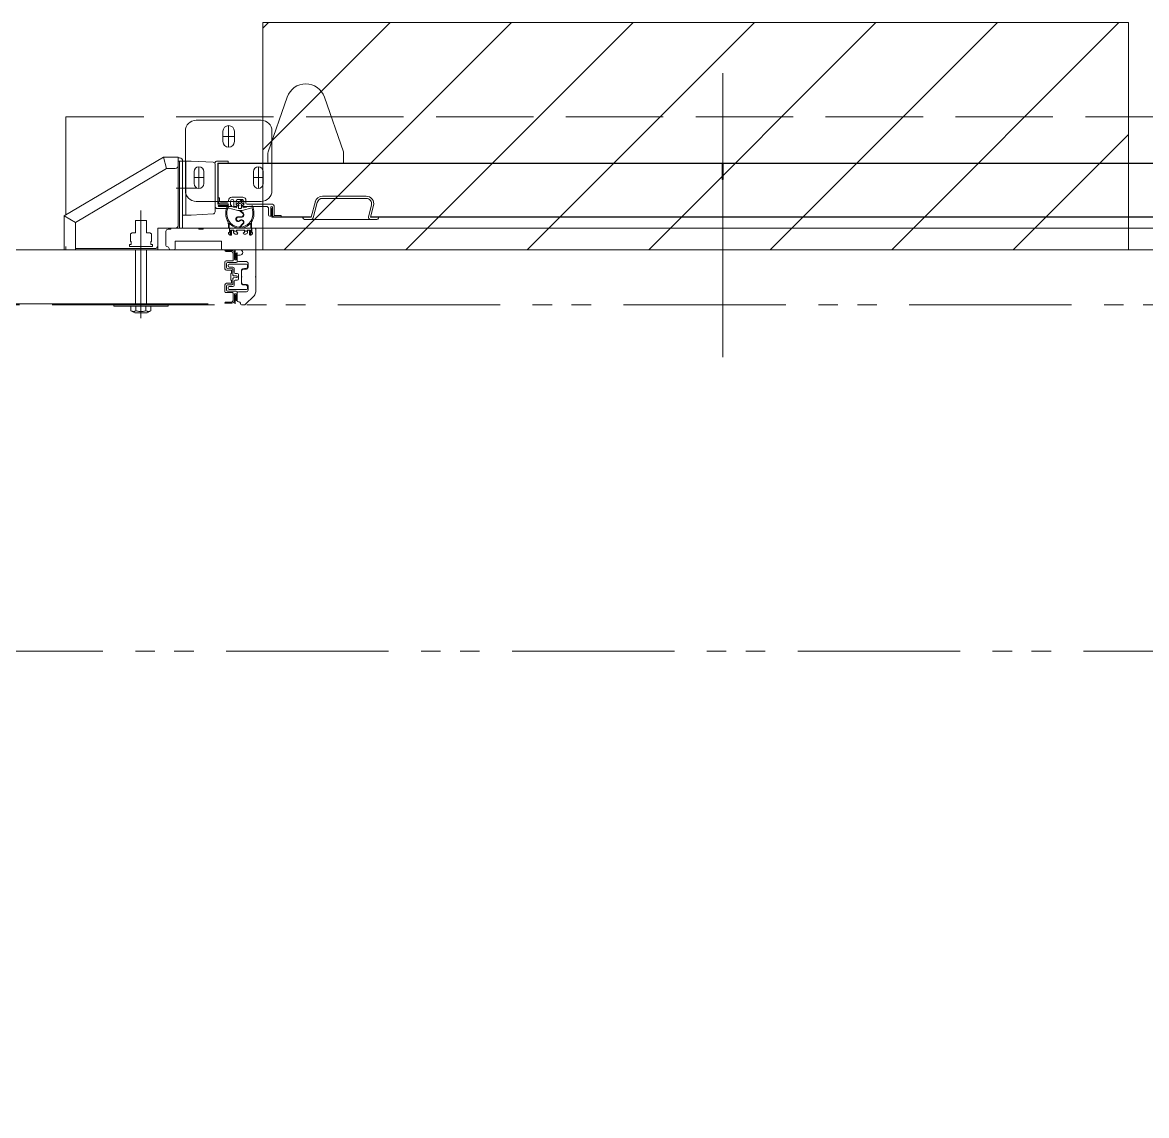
# Model space of a CAD drawing. Units: millimetres at full size. Extents: x -12803 to 120774, y -9413 to 101127.
# Drawn here: x 86053 to 87092, y 11122 to 12132 of the extents above; entities that cross this region are included whole.
import ezdxf

# ---------------------------------------------------------------- set-up
doc = ezdxf.new("R2010")
doc.units = ezdxf.units.MM
doc.header["$LTSCALE"] = 30
for name, pattern in [('DASHED3', [4, 3, -1]), ('DOUBLE_CHAIN1', [8.8, 5, -1, 0.6, -0.6, 0.6, -1]), ('LONG_CHAIN', [21, 18, -1, 1, -1])]:
    doc.linetypes.add(name, pattern=pattern)
doc.layers.add('0-0_NoName', color=7, linetype='Continuous')
for name, color, linetype, lineweight in [('1-1_AIHO20-排水溝', 7, 'Continuous', 15), ('2-0_通芯', 7, 'DOUBLE_CHAIN1', 15), ('2-2_間仕切り芯', 7, 'DOUBLE_CHAIN1', 15), ('3-3_AIHO30-厨房機器', 7, 'Continuous', 15)]:
    doc.layers.add(name, color=color, linetype=linetype, lineweight=lineweight)

# ---------------------------------------------------------------- blocks, each defined once
blk = doc.blocks.new('グループ部品-732')
at = {"layer": '1-1_AIHO20-排水溝'}
blk.add_line((88250.36, 11922.41), (87075.36, 11922.41), dxfattribs=at)
for points in [[(87075.36, 11922.41), (87075.36, 12132.41), (86275.36, 12132.41), (86275.36, 11922.41)], [(86275.36, 11922.41), (85600.36, 11922.41), (85600.36, 11097.41), (85050.36, 11097.41), (85050.36, 8897.41), (88250.36, 8897.41)]]:
    blk.add_lwpolyline(points, dxfattribs=at)
at = {"layer": '2-0_通芯'}
blk.add_line((74361.66, 11551.41), (120774.36, 11551.41), dxfattribs=at)
at = {"layer": '2-2_間仕切り芯'}
blk.add_line((83968.72, 11871.41), (92121.08, 11871.41), dxfattribs=at)
at = {"layer": '3-3_AIHO30-厨房機器'}
for p, q in [((86275.36, 12127.07), (86280.69, 12132.41)), ((86275.36, 12014.82), (86392.95, 12132.41)), ((86295.2, 11922.41), (86505.2, 12132.41)), ((86407.45, 11922.41), (86617.45, 12132.41)), ((86519.7, 11922.41), (86729.7, 12132.41)), ((86631.96, 11922.41), (86841.96, 12132.41)), ((86744.21, 11922.41), (86954.21, 12132.41)), ((86856.46, 11922.41), (87066.46, 12132.41)), ((86297.86, 12063.39), (86280.35, 12012.93)), ((86332.35, 12063.39), (86349.86, 12012.93)), ((86213.86, 12042.11), (86273.86, 12042.11)), ((86243.86, 12017.11), (86243.86, 12037.11)), ((86203.86, 12032.11), (86203.86, 11977.11)), ((86238.61, 12022.36), (86238.61, 12031.86)), ((86249.11, 12022.36), (86249.11, 12031.86)), ((86283.86, 12032.11), (86283.86, 11977.11)), ((86968.72, 11922.41), (87075.36, 12029.05)), ((86091.86, 11953.7), (86183.59, 12007.91)), ((86183.59, 12007.91), (86186.46, 11997.41)), ((86198.36, 12007.41), (86197.36, 12007.41)), ((86280.11, 12010.88), (86280.11, 12003.41)), ((86280.11, 12010.85), (86280.11, 12009.41)), ((86350.11, 12010.88), (86350.11, 12003.41)), ((86102.36, 11947.7), (86186.46, 11997.41)), ((86194.36, 11997.41), (86186.46, 11997.41)), ((86201.13, 12004.41), (86197.36, 12004.41)), ((86201.36, 12004.41), (86209.36, 12004.41)), ((86201.36, 11942.41), (86201.36, 12004.41)), ((86204.36, 11954.41), (86204.36, 12004.41)), ((86209.36, 12004.41), (86229.46, 12003.36)), ((86231.36, 11957.46), (86231.36, 12001.36)), ((86233.36, 12004.41), (86243.36, 12004.41)), ((86233.86, 11964.41), (86233.86, 12002.41)), ((86233.86, 12002.41), (87166.86, 12002.41)), ((86234.26, 11964.81), (86234.26, 12002.01)), ((86234.26, 12002.01), (86699.96, 12002.01)), ((86243.36, 12002.41), (86243.36, 12004.41)), ((86699.96, 12002.01), (86699.96, 11987.41)), ((86700.36, 11987.41), (86700.36, 12002.41)), ((86700.76, 12002.01), (87166.46, 12002.01)), ((86700.76, 11987.41), (86700.76, 12002.01)), ((86211.86, 11983.61), (86211.86, 11994.61)), ((86220.86, 11983.61), (86220.86, 11994.61)), ((86266.86, 11983.61), (86266.86, 11994.61)), ((86275.86, 11983.61), (86275.86, 11994.61)), ((86699.96, 11987.41), (86700.76, 11987.41)), ((86213.86, 11967.11), (86273.86, 11967.11)), ((86233.86, 11964.41), (86243.71, 11964.41)), ((86234.26, 11970.41), (86235.26, 11970.41)), ((86243.37, 11964.81), (86234.26, 11964.81)), ((86235.26, 11970.41), (86235.26, 11967.41)), ((86243.01, 11964.91), (86235.76, 11964.91)), ((86235.86, 11964.81), (86235.86, 11964.91)), ((86236.26, 11966.41), (86242.66, 11966.41)), ((86241.86, 11964.41), (86241.86, 11964.81)), ((86243.46, 11964.41), (86243.46, 11964.76)), ((86243.66, 11967.41), (86243.66, 11967.91)), ((86245.66, 11967.41), (86245.66, 11963.61)), ((86246.66, 11970.91), (86256.86, 11970.91)), ((86248.66, 11962.41), (86248.66, 11967.41)), ((86256.3, 11968.86), (86250.66, 11964.31)), ((86250.66, 11966.91), (86250.66, 11963.61)), ((86255.86, 11968.91), (86252.66, 11968.91)), ((86252.91, 11964.45), (86253.94, 11965.29)), ((86252.91, 11961.11), (86252.91, 11964.45)), ((86254.57, 11965.29), (86255.61, 11964.45)), ((86254.65, 11966.89), (86256.84, 11968.65)), ((86257.86, 11964.31), (86254.65, 11966.89)), ((86255.61, 11964.45), (86255.61, 11961.11)), ((86257.86, 11963.61), (86257.86, 11966.91)), ((86259.86, 11967.91), (86259.86, 11965.41)), ((86260.86, 11964.41), (86284.26, 11964.41)), ((86324, 11967.32), (86320.01, 11952.41)), ((86321.94, 11951.89), (86325.77, 11966.2)), ((86370.91, 11971.91), (86330.6, 11971.91)), ((86370.91, 11969.91), (86330.6, 11969.91)), ((86091.86, 11922.41), (86091.86, 11953.7)), ((86102.36, 11947.7), (86091.86, 11953.7)), ((86243.36, 11960.41), (86233.36, 11960.41)), ((86234.76, 11963.41), (86243.01, 11963.41)), ((86246.46, 11962.41), (86234.76, 11962.41)), ((86241.26, 11956.31), (86241.26, 11955.41)), ((86242.24, 11955.07), (86242.24, 11956.39)), ((86245.36, 11962.42), (86242.79, 11962.91)), ((86243.13, 11961.22), (86252.26, 11958.61)), ((86243.36, 11962.41), (86243.36, 11960.41)), ((86245.68, 11962.77), (86245.36, 11962.42)), ((86245.66, 11963.61), (86246.46, 11963.61)), ((86245.74, 11962.3), (86245.68, 11962.77)), ((86247.82, 11961.91), (86245.74, 11962.3)), ((86246.46, 11963.61), (86246.46, 11962.41)), ((86248.14, 11962.26), (86247.82, 11961.91)), ((86248.2, 11961.79), (86248.14, 11962.26)), ((86251.26, 11961.21), (86248.2, 11961.79)), ((86251.26, 11962.41), (86248.66, 11962.41)), ((86250.66, 11963.61), (86252.01, 11963.61)), ((86251.91, 11963.61), (86251.26, 11961.21)), ((86252.01, 11963.61), (86252.01, 11963.16)), ((86253.87, 11958.61), (86252.26, 11958.61)), ((86255.11, 11960.61), (86253.41, 11960.61)), ((86253.87, 11958.61), (86256.89, 11956.04)), ((86254.26, 11963.61), (86254.26, 11963.16)), ((86254.64, 11958.61), (86256.26, 11958.61)), ((86257.21, 11956.42), (86254.64, 11958.61)), ((86256.26, 11958.61), (86265.38, 11961.22)), ((86256.51, 11963.16), (86256.51, 11963.61)), ((86256.51, 11963.61), (86257.86, 11963.61)), ((86257.26, 11961.21), (86256.61, 11963.61)), ((86278.76, 11962.41), (86257.26, 11962.41)), ((86260.31, 11961.79), (86257.26, 11961.21)), ((86260.37, 11962.26), (86260.31, 11961.79)), ((86260.69, 11961.91), (86260.37, 11962.26)), ((86262.77, 11962.3), (86260.69, 11961.91)), ((86262.83, 11962.77), (86262.77, 11962.3)), ((86263.15, 11962.42), (86262.83, 11962.77)), ((86265.73, 11962.91), (86263.15, 11962.42)), ((86266.27, 11956.39), (86266.28, 11955.07)), ((86267.26, 11955.41), (86267.26, 11956.31)), ((86280.76, 11954.41), (86280.76, 11960.41)), ((86282.76, 11961.66), (86282.76, 11953.41)), ((86283.86, 11960.41), (86283.86, 11952.41)), ((86284.26, 11960.41), (86283.86, 11960.41)), ((86284.26, 11952.81), (86284.26, 11961.66)), ((86285.76, 11962.91), (86285.76, 11954.91)), ((86286.76, 11953.91), (86292.26, 11953.91)), ((86292.26, 11953.91), (86292.26, 11952.91)), ((86373.07, 11952.89), (86375.76, 11963.7)), ((86375.01, 11952.41), (86377.7, 11963.22)), ((86102.36, 11922.41), (86102.36, 11947.7)), ((86243.43, 11948.21), (86243.68, 11944.21)), ((86243.68, 11944.21), (86243.68, 11942.41)), ((86244.18, 11944.21), (86244.36, 11946.98)), ((86244.18, 11942.41), (86244.18, 11944.21)), ((86255.76, 11952.96), (86252.76, 11952.96)), ((86252.76, 11952.46), (86256.02, 11952.46)), ((86253.74, 11949.26), (86254.5, 11949.77)), ((86257.03, 11946.71), (86253.92, 11943.39)), ((86254.78, 11949.36), (86254.02, 11948.85)), ((86254.6, 11943.39), (86257.4, 11946.37)), ((86264.16, 11946.98), (86264.33, 11944.21)), ((86264.33, 11944.21), (86264.33, 11942.41)), ((86264.83, 11944.21), (86265.08, 11948.21)), ((86264.83, 11942.41), (86264.83, 11944.21)), ((86282.76, 11953.41), (86281.76, 11953.41)), ((86320.01, 11952.41), (86283.86, 11952.41)), ((86320.01, 11952.81), (86284.26, 11952.81)), ((86312.51, 11951.91), (86312.51, 11952.41)), ((86380.82, 11950.41), (86314.01, 11950.41)), ((86320.01, 11952.41), (86320.01, 11952.81)), ((86375.01, 11952.41), (87116.86, 11952.41)), ((86375.11, 11952.81), (86375.11, 11952.41)), ((86375.11, 11952.81), (87116.46, 11952.81)), ((86382.27, 11951.52), (86382.51, 11952.41)), ((86178.36, 11922.41), (86178.36, 11942.41)), ((87135.01, 11942.41), (86178.36, 11942.41)), ((86185.86, 11926.41), (86185.86, 11939.41)), ((86187.86, 11941.41), (86190.16, 11941.41)), ((86190.36, 11941.61), (86190.36, 11942.21)), ((86216.36, 11941.61), (86216.36, 11942.21)), ((86220.16, 11941.41), (86216.56, 11941.41)), ((86220.36, 11942.21), (86220.36, 11941.61)), ((86243.81, 11938.41), (86244.51, 11938.41)), ((86243.81, 11937.41), (86243.81, 11938.41)), ((86244.12, 11937.43), (86244.38, 11936.58)), ((86244.13, 11937.71), (86244.62, 11938.54)), ((86244.51, 11941.91), (86244.51, 11938.41)), ((86244.66, 11938.69), (86244.66, 11941.81)), ((86249.77, 11942.31), (86245.16, 11942.31)), ((86245.29, 11936.01), (86245.66, 11936.01)), ((86245.31, 11935.91), (86246.06, 11935.91)), ((86245.66, 11940.41), (86248.71, 11940.41)), ((86245.66, 11936.02), (86245.66, 11940.41)), ((86246.56, 11936.41), (86246.56, 11939.91)), ((86248.36, 11939.91), (86248.36, 11938.41)), ((86248.71, 11940.01), (86248.71, 11940.41)), ((86250.71, 11939.71), (86249.01, 11939.71)), ((86249.77, 11942.31), (86249.86, 11942.11)), ((86249.94, 11942.31), (86249.86, 11942.11)), ((86251.61, 11936.91), (86249.86, 11936.91)), ((86254.77, 11942.31), (86249.94, 11942.31)), ((86251.01, 11940.01), (86251.01, 11940.41)), ((86251.01, 11940.41), (86258.71, 11940.41)), ((86251.36, 11938.71), (86251.36, 11939.91)), ((86254.77, 11942.31), (86254.86, 11942.11)), ((86254.94, 11942.31), (86254.86, 11942.11)), ((86254.94, 11942.31), (86259.77, 11942.31)), ((86258.11, 11936.91), (86259.86, 11936.91)), ((86258.36, 11938.71), (86258.36, 11939.91)), ((86258.71, 11940.01), (86258.71, 11940.41)), ((86259.01, 11939.71), (86260.71, 11939.71)), ((86259.77, 11942.31), (86259.86, 11942.11)), ((86259.94, 11942.31), (86259.86, 11942.11)), ((86259.94, 11942.31), (86264.56, 11942.31)), ((86261.36, 11939.91), (86261.36, 11938.41)), ((86263.16, 11936.41), (86263.16, 11939.91)), ((86264.41, 11935.91), (86263.66, 11935.91)), ((86264.06, 11936.01), (86264.06, 11940.41)), ((86264.42, 11936.01), (86264.06, 11936.01)), ((86265.06, 11938.69), (86265.06, 11941.81)), ((86265.58, 11937.71), (86265.1, 11938.54)), ((86265.21, 11941.91), (86265.21, 11938.41)), ((86265.91, 11938.41), (86265.21, 11938.41)), ((86265.59, 11937.43), (86265.33, 11936.58)), ((86265.91, 11937.41), (86265.91, 11938.41)), ((86268.86, 11942.41), (86268.86, 11883.48)), ((86175.36, 11923.41), (86102.36, 11923.41)), ((86194.36, 11930.41), (86194.36, 11923.41)), ((86237.36, 11930.41), (86194.36, 11930.41)), ((86237.36, 11923.41), (86237.36, 11930.41)), ((86254.36, 11922.41), (86081.37, 11922.41)), ((86157.86, 11922.41), (86157.86, 11872.41)), ((86167.86, 11922.41), (86167.86, 11872.41)), ((86246.86, 11921.71), (86240.36, 11921.71)), ((86241.36, 11920.71), (86246.46, 11920.71)), ((86247.96, 11912.56), (86247.96, 11919.21)), ((86249.36, 11919.21), (86249.36, 11913.61)), ((86249.46, 11914.41), (86249.46, 11922.01)), ((86249.86, 11913.11), (86250.36, 11913.11)), ((86251.36, 11919.71), (86250.86, 11919.21)), ((86250.86, 11919.21), (86250.86, 11913.61)), ((86251.86, 11919.71), (86251.36, 11919.71)), ((86251.86, 11911.65), (86251.86, 11919.71)), ((86254.36, 11917.41), (86252.86, 11917.41)), ((86240.46, 11904.91), (86240.46, 11911.06)), ((86247.46, 11912.06), (86241.46, 11912.06)), ((86241.86, 11909.58), (86241.86, 11905.95)), ((86246.46, 11903.41), (86241.96, 11903.41)), ((86250.86, 11910.65), (86242.85, 11910.58)), ((86246.86, 11904.92), (86242.85, 11904.95)), ((86243.36, 11907.41), (86243.36, 11908.16)), ((86260.36, 11909.16), (86244.36, 11909.16)), ((86244.36, 11906.41), (86247.86, 11906.41)), ((86246.46, 11903.41), (86246.46, 11900.41)), ((86247.86, 11898.88), (86247.86, 11903.92)), ((86248.86, 11901.41), (86248.86, 11905.41)), ((86252.86, 11911.41), (86260.36, 11911.41)), ((86255.86, 11903.79), (86255.86, 11891.03)), ((86260.49, 11905.29), (86256.72, 11904.78)), ((86260.36, 11904.41), (86257.86, 11904.41)), ((86261.36, 11908.16), (86261.36, 11906.28)), ((86261.86, 11909.91), (86261.86, 11905.91)), ((86246.46, 11891.41), (86241.96, 11891.41)), ((86246.46, 11900.41), (86245.86, 11900.41)), ((86246.46, 11891.41), (86246.46, 11894.41)), ((86247.86, 11895.95), (86247.86, 11890.9)), ((86248.32, 11898.37), (86251.16, 11898.16)), ((86248.32, 11896.45), (86251.16, 11896.66)), ((86248.86, 11893.41), (86248.86, 11889.41)), ((86249.86, 11900.41), (86251.86, 11900.41)), ((86249.86, 11894.41), (86251.86, 11894.41)), ((86252.86, 11899.41), (86252.86, 11895.41)), ((86255.86, 11897.64), (86256.26, 11897.41)), ((86255.86, 11897.18), (86256.26, 11897.41)), ((86255.86, 11897.18), (86256.26, 11897.41)), ((86268.86, 11897.64), (86268.46, 11897.41)), ((86268.86, 11897.18), (86268.46, 11897.41)), ((86240.46, 11889.91), (86240.46, 11883.76)), ((86247.46, 11882.76), (86241.46, 11882.76)), ((86241.86, 11885.24), (86241.86, 11888.87)), ((86246.86, 11889.9), (86242.85, 11889.87)), ((86250.86, 11884.17), (86242.85, 11884.24)), ((86243.36, 11887.41), (86243.36, 11886.66)), ((86244.36, 11888.41), (86247.86, 11888.41)), ((86260.36, 11885.66), (86244.36, 11885.66)), ((86247.96, 11882.26), (86247.96, 11875.61)), ((86249.36, 11875.61), (86249.36, 11881.21)), ((86249.86, 11881.71), (86250.36, 11881.71)), ((86250.86, 11875.61), (86250.86, 11881.21)), ((86251.86, 11883.17), (86251.86, 11875.11)), ((86252.86, 11883.41), (86260.36, 11883.41)), ((86256.72, 11890.04), (86260.49, 11889.53)), ((86260.36, 11890.41), (86257.86, 11890.41)), ((86261.36, 11886.66), (86261.36, 11888.54)), ((86261.86, 11884.91), (86261.86, 11888.91)), ((86137.86, 11872.41), (86137.86, 11870.41)), ((86137.86, 11870.41), (86137.86, 11872.41)), ((86187.86, 11870.41), (86187.86, 11872.41)), ((86246.86, 11873.11), (86240.36, 11873.11)), ((86241.36, 11874.11), (86246.46, 11874.11)), ((86249.46, 11880.41), (86249.46, 11872.81)), ((86251.36, 11875.11), (86250.86, 11875.61)), ((86251.86, 11875.11), (86251.36, 11875.11)), ((86255.86, 11871.41), (86258.44, 11871.41)), ((86259.15, 11871.7), (86267.39, 11879.95)), ((86137.86, 11870.41), (86187.86, 11870.41)), ((86153.62, 11870.41), (86153.62, 11866.06)), ((86157.17, 11864.01), (86153.62, 11866.06)), ((86158.24, 11870.41), (86158.24, 11866.06)), ((86167.47, 11870.41), (86167.47, 11866.06)), ((86172.09, 11870.41), (86172.09, 11866.06))]:
    blk.add_line(p, q, dxfattribs=at)
at = {"layer": '3-3_AIHO30-厨房機器', "linetype": 'LONG_CHAIN'}
for p, q in [((86700.36, 11823.14), (86700.36, 12085.47)), ((86249.11, 12027.11), (86238.61, 12027.11)), ((86216.36, 11979.11), (86216.36, 11999.11)), ((86271.36, 11979.11), (86271.36, 11999.11)), ((86220.86, 11989.11), (86211.86, 11989.11)), ((86266.86, 11989.11), (86275.86, 11989.11)), ((86195.44, 11979.41), (86213.79, 11979.41)), ((86162.86, 11859.16), (86162.86, 11958.61)), ((86162.86, 11932.91), (86162.86, 11862.67))]:
    blk.add_line(p, q, dxfattribs=at)
at = {"layer": '3-3_AIHO30-厨房機器', "linetype": 'DASHED3'}
for p, q in [((86093.44, 12045.31), (86093.44, 11922.41)), ((88205.44, 12045.31), (86093.44, 12045.31)), ((86198.36, 11942.41), (86198.36, 12004.41)), ((86157.86, 11949.41), (86157.86, 11937.91)), ((86157.86, 11949.41), (86167.86, 11949.41)), ((86167.86, 11949.41), (86167.86, 11937.91)), ((86157.86, 11937.91), (86154.61, 11937.91)), ((86171.11, 11937.91), (86167.86, 11937.91)), ((86152.36, 11927.41), (86153.66, 11927.41)), ((86152.36, 11927.41), (86152.36, 11925.41)), ((86152.36, 11925.41), (86173.36, 11925.41)), ((86153.66, 11929.91), (86153.04, 11929.91)), ((86153.66, 11927.41), (86153.66, 11929.91)), ((86172.67, 11929.91), (86172.06, 11929.91)), ((86172.06, 11927.41), (86172.06, 11929.91)), ((86172.06, 11927.41), (86173.36, 11927.41)), ((86173.36, 11925.41), (86173.36, 11927.41)), ((88205.44, 11922.41), (86093.44, 11922.41))]:
    blk.add_line(p, q, dxfattribs=at)
blk.add_lwpolyline([(86275.36, 11922.41), (87075.36, 11922.41), (87075.36, 12132.41), (86275.36, 12132.41)], close=True, dxfattribs=at)
at = {"layer": '3-3_AIHO30-厨房機器'}
for points in [[(86197.36, 11945.41), (86197.36, 12007.91), (86183.59, 12007.91)], [(86280.11, 12010.52), (86280.11, 12010.8), (86280.12, 12011.18), (86280.15, 12011.61), (86280.19, 12011.99), (86280.26, 12012.44), (86280.35, 12012.93)], [(86350.11, 12010.52), (86350.1, 12010.8), (86350.09, 12011.18), (86350.06, 12011.61), (86350.02, 12011.99), (86349.95, 12012.44), (86349.86, 12012.93)], [(86201.36, 11954.41), (86209.36, 11954.41), (86229.46, 11955.46)], [(86261.01, 11940.01), (86261.01, 11940.41), (86264.06, 11940.41)], [(88250.36, 11922.41), (85600.36, 11922.41), (85600.36, 11097.41), (85050.36, 11097.41), (85050.36, 8897.41), (88250.36, 8897.41)], [(86249.86, 11922.41), (86249.86, 11914.41), (86249.46, 11914.41)], [(86246.46, 11894.41), (86245.86, 11894.41), (86245.86, 11900.41)], [(86224.86, 11872.41), (85650.36, 11872.41), (85650.36, 11047.41), (85100.36, 11047.41), (85100.36, 8947.41), (88250.36, 8947.41)], [(86187.86, 11872.41), (86187.86, 11870.41), (86137.86, 11870.41)], [(86249.86, 11872.41), (86249.86, 11880.41), (86249.46, 11880.41)], [(86153.62, 11866.06), (86153.9, 11865.91), (86154.3, 11865.71), (86154.64, 11865.58), (86154.96, 11865.48), (86155.28, 11865.41), (86155.6, 11865.36), (86155.93, 11865.34), (86156.25, 11865.36), (86156.58, 11865.41), (86156.9, 11865.48), (86157.22, 11865.58), (86157.55, 11865.71), (86157.95, 11865.91), (86158.24, 11866.06)], [(86157.17, 11864.01), (86168.54, 11864.01), (86172.09, 11866.06)], [(86158.24, 11866.06), (86158.81, 11865.91), (86159.6, 11865.71), (86160.28, 11865.58), (86160.91, 11865.48), (86161.55, 11865.41), (86162.21, 11865.36), (86162.86, 11865.34), (86163.5, 11865.36), (86164.16, 11865.41), (86164.8, 11865.48), (86165.43, 11865.58), (86166.11, 11865.71), (86166.9, 11865.91), (86167.47, 11866.06)], [(86167.47, 11866.06), (86167.76, 11865.91), (86168.16, 11865.71), (86168.49, 11865.58), (86168.81, 11865.48), (86169.13, 11865.41), (86169.46, 11865.36), (86169.78, 11865.34), (86170.11, 11865.36), (86170.44, 11865.41), (86170.76, 11865.48), (86171.08, 11865.58), (86171.41, 11865.71), (86171.81, 11865.91), (86172.09, 11866.06)]]:
    blk.add_lwpolyline(points, dxfattribs=at)
at = {"layer": '3-3_AIHO30-厨房機器', "linetype": 'DASHED3'}
for points in [[(86153.04, 11929.91), (86153.04, 11937.01), (86154.61, 11937.91)], [(86172.67, 11929.91), (86172.67, 11937.01), (86171.11, 11937.91)]]:
    blk.add_lwpolyline(points, dxfattribs=at)
at = {"layer": '3-3_AIHO30-厨房機器'}
for centre, radius, start, end in [((86315.11, 12057.41), 18.25, 19.20591, 160.79557), ((86213.86, 12032.11), 10, 90, 180), ((86243.86, 12031.86), 5.25, 0, 180), ((86273.86, 12032.11), 10, 0, 90), ((86243.86, 12022.36), 5.25, 180, 0), ((86198.36, 12004.41), 3, 0, 90), ((86194.36, 12000.41), 3, 270, 0), ((86216.36, 11994.61), 4.5, 0, 180), ((86229.36, 12001.36), 2, 0, 87), ((86233.36, 12002.41), 2, 90, 180), ((86271.36, 11994.61), 4.5, 0, 180), ((86281.11, 12003.41), 1, 180, 270), ((86349.11, 12003.41), 1, 270, 0), ((86213.86, 11977.11), 10, 180, 270), ((86216.36, 11983.61), 4.5, 180, 0), ((86271.36, 11983.61), 4.5, 180, 0), ((86273.86, 11977.11), 10, 270, 0), ((86235.76, 11966.41), 1.5, 180, 270), ((86236.26, 11967.41), 1, 180, 270), ((86242.66, 11967.41), 1, 270, 0), ((86243.01, 11964.16), 0.75, 270, 90), ((86246.66, 11967.91), 3, 90, 180), ((86247.16, 11967.41), 1.5, 0, 180), ((86252.66, 11966.91), 2, 90, 180), ((86254.26, 11964.9), 0.5, 51.14663, 128.85337), ((86255.86, 11966.91), 2, 0, 90), ((86256.86, 11967.91), 3, 0, 90), ((86260.86, 11965.41), 1, 180, 270), ((86284.26, 11962.91), 1.5, 0, 90), ((86330.6, 11964.91), 7, 90.00001, 165), ((86330.6, 11964.91), 5, 90.00002, 165.00001), ((86370.91, 11964.91), 7, 346, 90), ((86370.91, 11964.91), 5, 346, 90), ((86229.36, 11957.46), 2, 273, 0), ((86233.36, 11962.41), 2, 180, 270), ((86234.76, 11962.91), 0.5, 90, 270), ((86256.26, 11956.31), 15, 153.89612, 180), ((86254.26, 11955.41), 13, 180, 213.64165), ((86254.26, 11955.41), 12.03, 179.67175, 268.38866), ((86256.26, 11956.31), 14.01, 159.50431, 179.67175), ((86251.26, 11963.16), 0.75, 270, 0), ((86253.41, 11961.11), 0.5, 180, 270), ((86254.26, 11955.41), 12.03, 271.65498, 358.39078), ((86255.11, 11961.11), 0.5, 270, 0), ((86255.76, 11954.71), 2.25, 270, 49.63405), ((86255.76, 11954.71), 1.75, 270, 49.63405), ((86257.26, 11963.16), 0.75, 180, 270), ((86254.26, 11955.41), 13, 326.35835, 0), ((86252.26, 11956.31), 14.01, 0.32825, 20.49569), ((86252.26, 11956.31), 15, 0, 26.10388), ((86278.76, 11960.41), 2, 0, 90), ((86281.76, 11954.41), 1, 180, 270), ((86283.51, 11961.66), 0.75, 0, 180), ((86285.76, 11954.41), 1.5, 180, 270), ((86286.76, 11954.91), 1, 180, 270), ((86194.36, 11945.41), 3, 270, 0), ((86254.26, 11955.41), 13, 220.40494, 319.59506), ((86252.76, 11950.71), 2.25, 90, 304.06959), ((86252.76, 11950.71), 1.75, 90, 304.06959), ((86255.76, 11947.91), 2.25, 316.86048, 124.06959), ((86255.76, 11947.91), 1.75, 316.86048, 124.06959), ((86314.01, 11951.91), 1.5, 180, 270), ((86320.01, 11952.41), 2, 270, 345), ((86375.01, 11952.41), 2, 166, 270), ((86380.82, 11951.91), 1.5, 270.00006, 345.00002), ((86187.86, 11939.41), 2, 90, 180), ((86190.16, 11941.61), 0.2, 270, 0), ((86190.56, 11942.21), 0.2, 90, 180), ((86216.16, 11942.21), 0.2, 0, 90), ((86216.56, 11941.61), 0.2, 180, 270), ((86220.16, 11941.61), 0.2, 270, 0), ((86220.56, 11942.21), 0.2, 90, 180), ((86245.31, 11937.41), 1.5, 180, 270), ((86244.01, 11941.91), 0.5, 0, 90), ((86244.39, 11937.56), 0.3, 150, 205.44977), ((86245.29, 11937.01), 1, 205.44977, 270), ((86244.36, 11938.69), 0.3, 330, 0), ((86245.16, 11941.81), 0.5, 90, 180), ((86246.06, 11936.41), 0.5, 270, 0), ((86247.06, 11939.91), 0.5, 90, 180), ((86247.86, 11939.91), 0.5, 0, 90), ((86249.86, 11938.41), 1.5, 180, 270), ((86249.01, 11940.01), 0.3, 180, 270), ((86250.71, 11940.01), 0.3, 270, 0), ((86251.86, 11939.91), 0.5, 90, 180), ((86251.66, 11938.71), 0.3, 180, 270), ((86251.61, 11937.66), 0.75, 270, 90), ((86258.11, 11937.66), 0.75, 90, 270), ((86257.86, 11939.91), 0.5, 0, 90), ((86258.06, 11938.71), 0.3, 270, 0), ((86259.01, 11940.01), 0.3, 180, 270), ((86259.86, 11938.41), 1.5, 270, 0), ((86260.71, 11940.01), 0.3, 270, 0), ((86261.86, 11939.91), 0.5, 90, 180), ((86262.66, 11939.91), 0.5, 0, 90), ((86263.66, 11936.41), 0.5, 180, 270), ((86264.41, 11937.41), 1.5, 270, 0), ((86264.42, 11937.01), 1, 270, 334.55023), ((86264.56, 11941.81), 0.5, 0, 90), ((86265.36, 11938.69), 0.3, 180, 210), ((86265.71, 11941.91), 0.5, 90, 180), ((86265.32, 11937.56), 0.3, 334.55023, 30), ((86267.36, 11940.91), 1.5, 0, 90), ((86175.36, 11926.41), 3, 270, 0), ((86186.86, 11926.41), 1, 180, 270), ((86186.86, 11923.41), 2, 0, 90), ((86189.86, 11923.41), 1, 180, 270), ((86193.36, 11923.41), 1, 270, 0), ((86238.36, 11923.41), 1, 180, 270), ((86241.36, 11921.71), 1, 180, 270), ((86246.46, 11919.21), 1.5, 0, 90), ((86246.86, 11919.21), 2.5, 0, 90), ((86247.46, 11912.56), 0.5, 270, 0), ((86249.86, 11913.61), 0.5, 180, 270), ((86250.36, 11913.61), 0.5, 270, 0), ((86252.86, 11916.41), 1, 90, 180), ((86252.86, 11912.41), 1, 180, 270), ((86254.36, 11919.91), 2.5, 270, 90), ((86241.46, 11911.06), 1, 90, 180), ((86241.96, 11904.91), 1.5, 180, 270), ((86242.86, 11909.58), 1, 90.5, 180), ((86242.86, 11905.95), 1, 180, 269.5), ((86244.36, 11908.16), 1, 90, 180), ((86244.36, 11907.41), 1, 180, 270), ((86246.86, 11903.92), 1, 0, 89.5), ((86247.86, 11905.41), 1, 0, 90), ((86250.86, 11911.65), 1, 270.5, 0), ((86256.86, 11903.79), 1, 97.76517, 180), ((86257.86, 11902.41), 2, 90, 180), ((86260.36, 11909.91), 1.5, 0, 90), ((86260.36, 11908.16), 1, 0, 90), ((86260.36, 11905.91), 1.5, 270, 0), ((86260.36, 11906.28), 1, 277.76517, 0), ((86241.96, 11889.91), 1.5, 90, 180), ((86248.36, 11898.87), 0.5, 180, 265.63765), ((86248.36, 11895.95), 0.5, 94.36235, 180), ((86249.86, 11901.41), 1, 180, 270), ((86249.86, 11893.41), 1, 90, 180), ((86251.1, 11897.41), 0.75, 274.36235, 85.63765), ((86251.86, 11899.41), 1, 0, 90), ((86251.86, 11895.41), 1, 270, 0), ((86257.86, 11892.41), 2, 180, 270), ((86241.46, 11883.76), 1, 180, 270), ((86242.86, 11888.87), 1, 90.5, 180), ((86242.86, 11885.24), 1, 180, 269.5), ((86244.36, 11887.41), 1, 90, 180), ((86244.36, 11886.66), 1, 180, 270), ((86246.86, 11890.9), 1, 270.5, 0), ((86247.46, 11882.26), 0.5, 0, 90), ((86247.86, 11889.41), 1, 270, 0), ((86249.86, 11881.21), 0.5, 90, 180), ((86250.36, 11881.21), 0.5, 0, 90), ((86250.86, 11883.17), 1, 0, 89.5), ((86252.86, 11882.41), 1, 90, 180), ((86256.86, 11891.03), 1, 180, 262.23483), ((86260.36, 11888.91), 1.5, 0, 90), ((86260.36, 11886.66), 1, 270, 0), ((86260.36, 11884.91), 1.5, 270, 0), ((86260.36, 11888.54), 1, 0, 82.23483), ((86263.86, 11883.48), 5, 315, 0), ((86241.36, 11873.11), 1, 90, 180), ((86246.46, 11875.61), 1.5, 270, 0), ((86246.86, 11875.61), 2.5, 270, 0), ((86252.86, 11875.41), 1, 180, 270), ((86252.86, 11872.41), 2, 0, 90), ((86255.86, 11872.41), 1, 180, 270), ((86258.44, 11872.41), 1, 270, 315)]:
    blk.add_arc(centre, radius, start, end, dxfattribs=at)
blk = doc.blocks.new('グループ部品-763')
at = {"layer": '1-1_AIHO20-排水溝'}
blk.add_line((88250.36, 11922.41), (87075.36, 11922.41), dxfattribs=at)
for points in [[(87075.36, 11922.41), (87075.36, 12132.41), (86275.36, 12132.41), (86275.36, 11922.41)], [(86275.36, 11922.41), (85600.36, 11922.41), (85600.36, 11097.41), (85050.36, 11097.41), (85050.36, 8897.41), (88250.36, 8897.41)]]:
    blk.add_lwpolyline(points, dxfattribs=at)
at = {"layer": '3-3_AIHO30-厨房機器'}
for p, q in [((86275.36, 12127.07), (86280.69, 12132.41)), ((86275.36, 12014.82), (86392.95, 12132.41)), ((86295.2, 11922.41), (86505.2, 12132.41)), ((86407.45, 11922.41), (86617.45, 12132.41)), ((86519.7, 11922.41), (86729.7, 12132.41)), ((86631.96, 11922.41), (86841.96, 12132.41)), ((86744.21, 11922.41), (86954.21, 12132.41)), ((86856.46, 11922.41), (87066.46, 12132.41)), ((86297.86, 12063.39), (86280.35, 12012.93)), ((86332.35, 12063.39), (86349.86, 12012.93)), ((86213.86, 12042.11), (86273.86, 12042.11)), ((86243.86, 12017.11), (86243.86, 12037.11)), ((86203.86, 12032.11), (86203.86, 11977.11)), ((86238.61, 12022.36), (86238.61, 12031.86)), ((86249.11, 12022.36), (86249.11, 12031.86)), ((86283.86, 12032.11), (86283.86, 11977.11)), ((86968.72, 11922.41), (87075.36, 12029.05)), ((86091.86, 11953.7), (86183.59, 12007.91)), ((86183.59, 12007.91), (86186.46, 11997.41)), ((86198.36, 12007.41), (86197.36, 12007.41)), ((86280.11, 12010.88), (86280.11, 12003.41)), ((86280.11, 12010.85), (86280.11, 12009.41)), ((86350.11, 12010.88), (86350.11, 12003.41)), ((86102.36, 11947.7), (86186.46, 11997.41)), ((86194.36, 11997.41), (86186.46, 11997.41)), ((86201.13, 12004.41), (86197.36, 12004.41)), ((86201.36, 12004.41), (86209.36, 12004.41)), ((86201.36, 11942.41), (86201.36, 12004.41)), ((86204.36, 11954.41), (86204.36, 12004.41)), ((86209.36, 12004.41), (86229.46, 12003.36)), ((86231.36, 11957.46), (86231.36, 12001.36)), ((86233.36, 12004.41), (86243.36, 12004.41)), ((86233.86, 11964.41), (86233.86, 12002.41)), ((86233.86, 12002.41), (87166.86, 12002.41)), ((86234.26, 11964.81), (86234.26, 12002.01)), ((86234.26, 12002.01), (86699.96, 12002.01)), ((86243.36, 12002.41), (86243.36, 12004.41)), ((86699.96, 12002.01), (86699.96, 11987.41)), ((86700.36, 11987.41), (86700.36, 12002.41)), ((86700.76, 12002.01), (87166.46, 12002.01)), ((86700.76, 11987.41), (86700.76, 12002.01)), ((86211.86, 11983.61), (86211.86, 11994.61)), ((86220.86, 11983.61), (86220.86, 11994.61)), ((86266.86, 11983.61), (86266.86, 11994.61)), ((86275.86, 11983.61), (86275.86, 11994.61)), ((86699.96, 11987.41), (86700.76, 11987.41)), ((86213.86, 11967.11), (86273.86, 11967.11)), ((86233.86, 11964.41), (86243.71, 11964.41)), ((86234.26, 11970.41), (86235.26, 11970.41)), ((86243.37, 11964.81), (86234.26, 11964.81)), ((86235.26, 11970.41), (86235.26, 11967.41)), ((86243.01, 11964.91), (86235.76, 11964.91)), ((86235.86, 11964.81), (86235.86, 11964.91)), ((86236.26, 11966.41), (86242.66, 11966.41)), ((86241.86, 11964.41), (86241.86, 11964.81)), ((86243.46, 11964.41), (86243.46, 11964.76)), ((86243.66, 11967.41), (86243.66, 11967.91)), ((86245.66, 11967.41), (86245.66, 11963.61)), ((86246.66, 11970.91), (86256.86, 11970.91)), ((86248.66, 11962.41), (86248.66, 11967.41)), ((86256.3, 11968.86), (86250.66, 11964.31)), ((86250.66, 11966.91), (86250.66, 11963.61)), ((86255.86, 11968.91), (86252.66, 11968.91)), ((86252.91, 11964.45), (86253.94, 11965.29)), ((86252.91, 11961.11), (86252.91, 11964.45)), ((86254.57, 11965.29), (86255.61, 11964.45)), ((86254.65, 11966.89), (86256.84, 11968.65)), ((86257.86, 11964.31), (86254.65, 11966.89)), ((86255.61, 11964.45), (86255.61, 11961.11)), ((86257.86, 11963.61), (86257.86, 11966.91)), ((86259.86, 11967.91), (86259.86, 11965.41)), ((86260.86, 11964.41), (86284.26, 11964.41)), ((86324, 11967.32), (86320.01, 11952.41)), ((86321.94, 11951.89), (86325.77, 11966.2)), ((86370.91, 11971.91), (86330.6, 11971.91)), ((86370.91, 11969.91), (86330.6, 11969.91)), ((86091.86, 11922.41), (86091.86, 11953.7)), ((86102.36, 11947.7), (86091.86, 11953.7)), ((86243.36, 11960.41), (86233.36, 11960.41)), ((86234.76, 11963.41), (86243.01, 11963.41)), ((86246.46, 11962.41), (86234.76, 11962.41)), ((86241.26, 11956.31), (86241.26, 11955.41)), ((86242.24, 11955.07), (86242.24, 11956.39)), ((86245.36, 11962.42), (86242.79, 11962.91)), ((86243.13, 11961.22), (86252.26, 11958.61)), ((86243.36, 11962.41), (86243.36, 11960.41)), ((86245.68, 11962.77), (86245.36, 11962.42)), ((86245.66, 11963.61), (86246.46, 11963.61)), ((86245.74, 11962.3), (86245.68, 11962.77)), ((86247.82, 11961.91), (86245.74, 11962.3)), ((86246.46, 11963.61), (86246.46, 11962.41)), ((86248.14, 11962.26), (86247.82, 11961.91)), ((86248.2, 11961.79), (86248.14, 11962.26)), ((86251.26, 11961.21), (86248.2, 11961.79)), ((86251.26, 11962.41), (86248.66, 11962.41)), ((86250.66, 11963.61), (86252.01, 11963.61)), ((86251.91, 11963.61), (86251.26, 11961.21)), ((86252.01, 11963.61), (86252.01, 11963.16)), ((86253.87, 11958.61), (86252.26, 11958.61)), ((86255.11, 11960.61), (86253.41, 11960.61)), ((86253.87, 11958.61), (86256.89, 11956.04)), ((86254.26, 11963.61), (86254.26, 11963.16)), ((86254.64, 11958.61), (86256.26, 11958.61)), ((86257.21, 11956.42), (86254.64, 11958.61)), ((86256.26, 11958.61), (86265.38, 11961.22)), ((86256.51, 11963.16), (86256.51, 11963.61)), ((86256.51, 11963.61), (86257.86, 11963.61)), ((86257.26, 11961.21), (86256.61, 11963.61)), ((86278.76, 11962.41), (86257.26, 11962.41)), ((86260.31, 11961.79), (86257.26, 11961.21)), ((86260.37, 11962.26), (86260.31, 11961.79)), ((86260.69, 11961.91), (86260.37, 11962.26)), ((86262.77, 11962.3), (86260.69, 11961.91)), ((86262.83, 11962.77), (86262.77, 11962.3)), ((86263.15, 11962.42), (86262.83, 11962.77)), ((86265.73, 11962.91), (86263.15, 11962.42)), ((86266.27, 11956.39), (86266.28, 11955.07)), ((86267.26, 11955.41), (86267.26, 11956.31)), ((86280.76, 11954.41), (86280.76, 11960.41)), ((86282.76, 11961.66), (86282.76, 11953.41)), ((86283.86, 11960.41), (86283.86, 11952.41)), ((86284.26, 11960.41), (86283.86, 11960.41)), ((86284.26, 11952.81), (86284.26, 11961.66)), ((86285.76, 11962.91), (86285.76, 11954.91)), ((86286.76, 11953.91), (86292.26, 11953.91)), ((86292.26, 11953.91), (86292.26, 11952.91)), ((86373.07, 11952.89), (86375.76, 11963.7)), ((86375.01, 11952.41), (86377.7, 11963.22)), ((86102.36, 11922.41), (86102.36, 11947.7)), ((86243.43, 11948.21), (86243.68, 11944.21)), ((86243.68, 11944.21), (86243.68, 11942.41)), ((86244.18, 11944.21), (86244.36, 11946.98)), ((86244.18, 11942.41), (86244.18, 11944.21)), ((86255.76, 11952.96), (86252.76, 11952.96)), ((86252.76, 11952.46), (86256.02, 11952.46)), ((86253.74, 11949.26), (86254.5, 11949.77)), ((86257.03, 11946.71), (86253.92, 11943.39)), ((86254.78, 11949.36), (86254.02, 11948.85)), ((86254.6, 11943.39), (86257.4, 11946.37)), ((86264.16, 11946.98), (86264.33, 11944.21)), ((86264.33, 11944.21), (86264.33, 11942.41)), ((86264.83, 11944.21), (86265.08, 11948.21)), ((86264.83, 11942.41), (86264.83, 11944.21)), ((86282.76, 11953.41), (86281.76, 11953.41)), ((86320.01, 11952.41), (86283.86, 11952.41)), ((86320.01, 11952.81), (86284.26, 11952.81)), ((86312.51, 11951.91), (86312.51, 11952.41)), ((86380.82, 11950.41), (86314.01, 11950.41)), ((86320.01, 11952.41), (86320.01, 11952.81)), ((86375.01, 11952.41), (87116.86, 11952.41)), ((86375.11, 11952.81), (86375.11, 11952.41)), ((86375.11, 11952.81), (87116.46, 11952.81)), ((86382.27, 11951.52), (86382.51, 11952.41)), ((86178.36, 11922.41), (86178.36, 11942.41)), ((87135.01, 11942.41), (86178.36, 11942.41)), ((86185.86, 11926.41), (86185.86, 11939.41)), ((86187.86, 11941.41), (86190.16, 11941.41)), ((86190.36, 11941.61), (86190.36, 11942.21)), ((86216.36, 11941.61), (86216.36, 11942.21)), ((86220.16, 11941.41), (86216.56, 11941.41)), ((86220.36, 11942.21), (86220.36, 11941.61)), ((86243.81, 11938.41), (86244.51, 11938.41)), ((86243.81, 11937.41), (86243.81, 11938.41)), ((86244.12, 11937.43), (86244.38, 11936.58)), ((86244.13, 11937.71), (86244.62, 11938.54)), ((86244.51, 11941.91), (86244.51, 11938.41)), ((86244.66, 11938.69), (86244.66, 11941.81)), ((86249.77, 11942.31), (86245.16, 11942.31)), ((86245.29, 11936.01), (86245.66, 11936.01)), ((86245.31, 11935.91), (86246.06, 11935.91)), ((86245.66, 11940.41), (86248.71, 11940.41)), ((86245.66, 11936.02), (86245.66, 11940.41)), ((86246.56, 11936.41), (86246.56, 11939.91)), ((86248.36, 11939.91), (86248.36, 11938.41)), ((86248.71, 11940.01), (86248.71, 11940.41)), ((86250.71, 11939.71), (86249.01, 11939.71)), ((86249.77, 11942.31), (86249.86, 11942.11)), ((86249.94, 11942.31), (86249.86, 11942.11)), ((86251.61, 11936.91), (86249.86, 11936.91)), ((86254.77, 11942.31), (86249.94, 11942.31)), ((86251.01, 11940.01), (86251.01, 11940.41)), ((86251.01, 11940.41), (86258.71, 11940.41)), ((86251.36, 11938.71), (86251.36, 11939.91)), ((86254.77, 11942.31), (86254.86, 11942.11)), ((86254.94, 11942.31), (86254.86, 11942.11)), ((86254.94, 11942.31), (86259.77, 11942.31)), ((86258.11, 11936.91), (86259.86, 11936.91)), ((86258.36, 11938.71), (86258.36, 11939.91)), ((86258.71, 11940.01), (86258.71, 11940.41)), ((86259.01, 11939.71), (86260.71, 11939.71)), ((86259.77, 11942.31), (86259.86, 11942.11)), ((86259.94, 11942.31), (86259.86, 11942.11)), ((86259.94, 11942.31), (86264.56, 11942.31)), ((86261.36, 11939.91), (86261.36, 11938.41)), ((86263.16, 11936.41), (86263.16, 11939.91)), ((86264.41, 11935.91), (86263.66, 11935.91)), ((86264.06, 11936.01), (86264.06, 11940.41)), ((86264.42, 11936.01), (86264.06, 11936.01)), ((86265.06, 11938.69), (86265.06, 11941.81)), ((86265.58, 11937.71), (86265.1, 11938.54)), ((86265.21, 11941.91), (86265.21, 11938.41)), ((86265.91, 11938.41), (86265.21, 11938.41)), ((86265.59, 11937.43), (86265.33, 11936.58)), ((86265.91, 11937.41), (86265.91, 11938.41)), ((86268.86, 11942.41), (86268.86, 11883.48)), ((86175.36, 11923.41), (86102.36, 11923.41)), ((86194.36, 11930.41), (86194.36, 11923.41)), ((86237.36, 11930.41), (86194.36, 11930.41)), ((86237.36, 11923.41), (86237.36, 11930.41)), ((86254.36, 11922.41), (86081.37, 11922.41)), ((86157.86, 11922.41), (86157.86, 11872.41)), ((86167.86, 11922.41), (86167.86, 11872.41)), ((86246.86, 11921.71), (86240.36, 11921.71)), ((86241.36, 11920.71), (86246.46, 11920.71)), ((86247.96, 11912.56), (86247.96, 11919.21)), ((86249.36, 11919.21), (86249.36, 11913.61)), ((86249.46, 11914.41), (86249.46, 11922.01)), ((86249.86, 11913.11), (86250.36, 11913.11)), ((86251.36, 11919.71), (86250.86, 11919.21)), ((86250.86, 11919.21), (86250.86, 11913.61)), ((86251.86, 11919.71), (86251.36, 11919.71)), ((86251.86, 11911.65), (86251.86, 11919.71)), ((86254.36, 11917.41), (86252.86, 11917.41)), ((86240.46, 11904.91), (86240.46, 11911.06)), ((86247.46, 11912.06), (86241.46, 11912.06)), ((86241.86, 11909.58), (86241.86, 11905.95)), ((86246.46, 11903.41), (86241.96, 11903.41)), ((86250.86, 11910.65), (86242.85, 11910.58)), ((86246.86, 11904.92), (86242.85, 11904.95)), ((86243.36, 11907.41), (86243.36, 11908.16)), ((86260.36, 11909.16), (86244.36, 11909.16)), ((86244.36, 11906.41), (86247.86, 11906.41)), ((86246.46, 11903.41), (86246.46, 11900.41)), ((86247.86, 11898.88), (86247.86, 11903.92)), ((86248.86, 11901.41), (86248.86, 11905.41)), ((86252.86, 11911.41), (86260.36, 11911.41)), ((86255.86, 11903.79), (86255.86, 11891.03)), ((86260.49, 11905.29), (86256.72, 11904.78)), ((86260.36, 11904.41), (86257.86, 11904.41)), ((86261.36, 11908.16), (86261.36, 11906.28)), ((86261.86, 11909.91), (86261.86, 11905.91)), ((86246.46, 11891.41), (86241.96, 11891.41)), ((86246.46, 11900.41), (86245.86, 11900.41)), ((86246.46, 11891.41), (86246.46, 11894.41)), ((86247.86, 11895.95), (86247.86, 11890.9)), ((86248.32, 11898.37), (86251.16, 11898.16)), ((86248.32, 11896.45), (86251.16, 11896.66)), ((86248.86, 11893.41), (86248.86, 11889.41)), ((86249.86, 11900.41), (86251.86, 11900.41)), ((86249.86, 11894.41), (86251.86, 11894.41)), ((86252.86, 11899.41), (86252.86, 11895.41)), ((86255.86, 11897.64), (86256.26, 11897.41)), ((86255.86, 11897.18), (86256.26, 11897.41)), ((86255.86, 11897.18), (86256.26, 11897.41)), ((86268.86, 11897.64), (86268.46, 11897.41)), ((86268.86, 11897.18), (86268.46, 11897.41)), ((86240.46, 11889.91), (86240.46, 11883.76)), ((86247.46, 11882.76), (86241.46, 11882.76)), ((86241.86, 11885.24), (86241.86, 11888.87)), ((86246.86, 11889.9), (86242.85, 11889.87)), ((86250.86, 11884.17), (86242.85, 11884.24)), ((86243.36, 11887.41), (86243.36, 11886.66)), ((86244.36, 11888.41), (86247.86, 11888.41)), ((86260.36, 11885.66), (86244.36, 11885.66)), ((86247.96, 11882.26), (86247.96, 11875.61)), ((86249.36, 11875.61), (86249.36, 11881.21)), ((86249.86, 11881.71), (86250.36, 11881.71)), ((86250.86, 11875.61), (86250.86, 11881.21)), ((86251.86, 11883.17), (86251.86, 11875.11)), ((86252.86, 11883.41), (86260.36, 11883.41)), ((86256.72, 11890.04), (86260.49, 11889.53)), ((86260.36, 11890.41), (86257.86, 11890.41)), ((86261.36, 11886.66), (86261.36, 11888.54)), ((86261.86, 11884.91), (86261.86, 11888.91)), ((86137.86, 11872.41), (86137.86, 11870.41)), ((86137.86, 11870.41), (86137.86, 11872.41)), ((86187.86, 11870.41), (86187.86, 11872.41)), ((86246.86, 11873.11), (86240.36, 11873.11)), ((86241.36, 11874.11), (86246.46, 11874.11)), ((86249.46, 11880.41), (86249.46, 11872.81)), ((86251.36, 11875.11), (86250.86, 11875.61)), ((86251.86, 11875.11), (86251.36, 11875.11)), ((86255.86, 11871.41), (86258.44, 11871.41)), ((86259.15, 11871.7), (86267.39, 11879.95)), ((86137.86, 11870.41), (86187.86, 11870.41)), ((86153.62, 11870.41), (86153.62, 11866.06)), ((86157.17, 11864.01), (86153.62, 11866.06)), ((86158.24, 11870.41), (86158.24, 11866.06)), ((86167.47, 11870.41), (86167.47, 11866.06)), ((86172.09, 11870.41), (86172.09, 11866.06))]:
    blk.add_line(p, q, dxfattribs=at)
at = {"layer": '3-3_AIHO30-厨房機器', "linetype": 'LONG_CHAIN'}
for p, q in [((86700.36, 11823.14), (86700.36, 12085.47)), ((86249.11, 12027.11), (86238.61, 12027.11)), ((86216.36, 11979.11), (86216.36, 11999.11)), ((86271.36, 11979.11), (86271.36, 11999.11)), ((86220.86, 11989.11), (86211.86, 11989.11)), ((86266.86, 11989.11), (86275.86, 11989.11)), ((86195.44, 11979.41), (86213.79, 11979.41)), ((86162.86, 11859.16), (86162.86, 11958.61)), ((86162.86, 11932.91), (86162.86, 11862.67))]:
    blk.add_line(p, q, dxfattribs=at)
at = {"layer": '3-3_AIHO30-厨房機器', "linetype": 'DASHED3'}
for p, q in [((86093.44, 12045.31), (86093.44, 11922.41)), ((88205.44, 12045.31), (86093.44, 12045.31)), ((86198.36, 11942.41), (86198.36, 12004.41)), ((86157.86, 11949.41), (86157.86, 11937.91)), ((86157.86, 11949.41), (86167.86, 11949.41)), ((86167.86, 11949.41), (86167.86, 11937.91)), ((86157.86, 11937.91), (86154.61, 11937.91)), ((86171.11, 11937.91), (86167.86, 11937.91)), ((86152.36, 11927.41), (86153.66, 11927.41)), ((86152.36, 11927.41), (86152.36, 11925.41)), ((86152.36, 11925.41), (86173.36, 11925.41)), ((86153.66, 11929.91), (86153.04, 11929.91)), ((86153.66, 11927.41), (86153.66, 11929.91)), ((86172.67, 11929.91), (86172.06, 11929.91)), ((86172.06, 11927.41), (86172.06, 11929.91)), ((86172.06, 11927.41), (86173.36, 11927.41)), ((86173.36, 11925.41), (86173.36, 11927.41)), ((88205.44, 11922.41), (86093.44, 11922.41))]:
    blk.add_line(p, q, dxfattribs=at)
blk.add_lwpolyline([(86275.36, 11922.41), (87075.36, 11922.41), (87075.36, 12132.41), (86275.36, 12132.41)], close=True, dxfattribs=at)
at = {"layer": '3-3_AIHO30-厨房機器'}
for points in [[(86197.36, 11945.41), (86197.36, 12007.91), (86183.59, 12007.91)], [(86280.11, 12010.52), (86280.11, 12010.8), (86280.12, 12011.18), (86280.15, 12011.61), (86280.19, 12011.99), (86280.26, 12012.44), (86280.35, 12012.93)], [(86350.11, 12010.52), (86350.1, 12010.8), (86350.09, 12011.18), (86350.06, 12011.61), (86350.02, 12011.99), (86349.95, 12012.44), (86349.86, 12012.93)], [(86201.36, 11954.41), (86209.36, 11954.41), (86229.46, 11955.46)], [(86261.01, 11940.01), (86261.01, 11940.41), (86264.06, 11940.41)], [(88250.36, 11922.41), (85600.36, 11922.41), (85600.36, 11097.41), (85050.36, 11097.41), (85050.36, 8897.41), (88250.36, 8897.41)], [(86249.86, 11922.41), (86249.86, 11914.41), (86249.46, 11914.41)], [(86246.46, 11894.41), (86245.86, 11894.41), (86245.86, 11900.41)], [(86224.86, 11872.41), (85650.36, 11872.41), (85650.36, 11047.41), (85100.36, 11047.41), (85100.36, 8947.41), (88250.36, 8947.41)], [(86187.86, 11872.41), (86187.86, 11870.41), (86137.86, 11870.41)], [(86249.86, 11872.41), (86249.86, 11880.41), (86249.46, 11880.41)], [(86153.62, 11866.06), (86153.9, 11865.91), (86154.3, 11865.71), (86154.64, 11865.58), (86154.96, 11865.48), (86155.28, 11865.41), (86155.6, 11865.36), (86155.93, 11865.34), (86156.25, 11865.36), (86156.58, 11865.41), (86156.9, 11865.48), (86157.22, 11865.58), (86157.55, 11865.71), (86157.95, 11865.91), (86158.24, 11866.06)], [(86157.17, 11864.01), (86168.54, 11864.01), (86172.09, 11866.06)], [(86158.24, 11866.06), (86158.81, 11865.91), (86159.6, 11865.71), (86160.28, 11865.58), (86160.91, 11865.48), (86161.55, 11865.41), (86162.21, 11865.36), (86162.86, 11865.34), (86163.5, 11865.36), (86164.16, 11865.41), (86164.8, 11865.48), (86165.43, 11865.58), (86166.11, 11865.71), (86166.9, 11865.91), (86167.47, 11866.06)], [(86167.47, 11866.06), (86167.76, 11865.91), (86168.16, 11865.71), (86168.49, 11865.58), (86168.81, 11865.48), (86169.13, 11865.41), (86169.46, 11865.36), (86169.78, 11865.34), (86170.11, 11865.36), (86170.44, 11865.41), (86170.76, 11865.48), (86171.08, 11865.58), (86171.41, 11865.71), (86171.81, 11865.91), (86172.09, 11866.06)]]:
    blk.add_lwpolyline(points, dxfattribs=at)
at = {"layer": '3-3_AIHO30-厨房機器', "linetype": 'DASHED3'}
for points in [[(86153.04, 11929.91), (86153.04, 11937.01), (86154.61, 11937.91)], [(86172.67, 11929.91), (86172.67, 11937.01), (86171.11, 11937.91)]]:
    blk.add_lwpolyline(points, dxfattribs=at)
at = {"layer": '3-3_AIHO30-厨房機器'}
for centre, radius, start, end in [((86315.11, 12057.41), 18.25, 19.20591, 160.79557), ((86213.86, 12032.11), 10, 90, 180), ((86243.86, 12031.86), 5.25, 0, 180), ((86273.86, 12032.11), 10, 0, 90), ((86243.86, 12022.36), 5.25, 180, 0), ((86198.36, 12004.41), 3, 0, 90), ((86194.36, 12000.41), 3, 270, 0), ((86216.36, 11994.61), 4.5, 0, 180), ((86229.36, 12001.36), 2, 0, 87), ((86233.36, 12002.41), 2, 90, 180), ((86271.36, 11994.61), 4.5, 0, 180), ((86281.11, 12003.41), 1, 180, 270), ((86349.11, 12003.41), 1, 270, 0), ((86213.86, 11977.11), 10, 180, 270), ((86216.36, 11983.61), 4.5, 180, 0), ((86271.36, 11983.61), 4.5, 180, 0), ((86273.86, 11977.11), 10, 270, 0), ((86235.76, 11966.41), 1.5, 180, 270), ((86236.26, 11967.41), 1, 180, 270), ((86242.66, 11967.41), 1, 270, 0), ((86243.01, 11964.16), 0.75, 270, 90), ((86246.66, 11967.91), 3, 90, 180), ((86247.16, 11967.41), 1.5, 0, 180), ((86252.66, 11966.91), 2, 90, 180), ((86254.26, 11964.9), 0.5, 51.14663, 128.85337), ((86255.86, 11966.91), 2, 0, 90), ((86256.86, 11967.91), 3, 0, 90), ((86260.86, 11965.41), 1, 180, 270), ((86284.26, 11962.91), 1.5, 0, 90), ((86330.6, 11964.91), 7, 90.00001, 165), ((86330.6, 11964.91), 5, 90.00002, 165.00001), ((86370.91, 11964.91), 7, 346, 90), ((86370.91, 11964.91), 5, 346, 90), ((86229.36, 11957.46), 2, 273, 0), ((86233.36, 11962.41), 2, 180, 270), ((86234.76, 11962.91), 0.5, 90, 270), ((86256.26, 11956.31), 15, 153.89612, 180), ((86254.26, 11955.41), 13, 180, 213.64165), ((86254.26, 11955.41), 12.03, 179.67175, 268.38866), ((86256.26, 11956.31), 14.01, 159.50431, 179.67175), ((86251.26, 11963.16), 0.75, 270, 0), ((86253.41, 11961.11), 0.5, 180, 270), ((86254.26, 11955.41), 12.03, 271.65498, 358.39078), ((86255.11, 11961.11), 0.5, 270, 0), ((86255.76, 11954.71), 2.25, 270, 49.63405), ((86255.76, 11954.71), 1.75, 270, 49.63405), ((86257.26, 11963.16), 0.75, 180, 270), ((86254.26, 11955.41), 13, 326.35835, 0), ((86252.26, 11956.31), 14.01, 0.32825, 20.49569), ((86252.26, 11956.31), 15, 0, 26.10388), ((86278.76, 11960.41), 2, 0, 90), ((86281.76, 11954.41), 1, 180, 270), ((86283.51, 11961.66), 0.75, 0, 180), ((86285.76, 11954.41), 1.5, 180, 270), ((86286.76, 11954.91), 1, 180, 270), ((86194.36, 11945.41), 3, 270, 0), ((86254.26, 11955.41), 13, 220.40494, 319.59506), ((86252.76, 11950.71), 2.25, 90, 304.06959), ((86252.76, 11950.71), 1.75, 90, 304.06959), ((86255.76, 11947.91), 2.25, 316.86048, 124.06959), ((86255.76, 11947.91), 1.75, 316.86048, 124.06959), ((86314.01, 11951.91), 1.5, 180, 270), ((86320.01, 11952.41), 2, 270, 345), ((86375.01, 11952.41), 2, 166, 270), ((86380.82, 11951.91), 1.5, 270.00006, 345.00002), ((86187.86, 11939.41), 2, 90, 180), ((86190.16, 11941.61), 0.2, 270, 0), ((86190.56, 11942.21), 0.2, 90, 180), ((86216.16, 11942.21), 0.2, 0, 90), ((86216.56, 11941.61), 0.2, 180, 270), ((86220.16, 11941.61), 0.2, 270, 0), ((86220.56, 11942.21), 0.2, 90, 180), ((86245.31, 11937.41), 1.5, 180, 270), ((86244.01, 11941.91), 0.5, 0, 90), ((86244.39, 11937.56), 0.3, 150, 205.44977), ((86245.29, 11937.01), 1, 205.44977, 270), ((86244.36, 11938.69), 0.3, 330, 0), ((86245.16, 11941.81), 0.5, 90, 180), ((86246.06, 11936.41), 0.5, 270, 0), ((86247.06, 11939.91), 0.5, 90, 180), ((86247.86, 11939.91), 0.5, 0, 90), ((86249.86, 11938.41), 1.5, 180, 270), ((86249.01, 11940.01), 0.3, 180, 270), ((86250.71, 11940.01), 0.3, 270, 0), ((86251.86, 11939.91), 0.5, 90, 180), ((86251.66, 11938.71), 0.3, 180, 270), ((86251.61, 11937.66), 0.75, 270, 90), ((86258.11, 11937.66), 0.75, 90, 270), ((86257.86, 11939.91), 0.5, 0, 90), ((86258.06, 11938.71), 0.3, 270, 0), ((86259.01, 11940.01), 0.3, 180, 270), ((86259.86, 11938.41), 1.5, 270, 0), ((86260.71, 11940.01), 0.3, 270, 0), ((86261.86, 11939.91), 0.5, 90, 180), ((86262.66, 11939.91), 0.5, 0, 90), ((86263.66, 11936.41), 0.5, 180, 270), ((86264.41, 11937.41), 1.5, 270, 0), ((86264.42, 11937.01), 1, 270, 334.55023), ((86264.56, 11941.81), 0.5, 0, 90), ((86265.36, 11938.69), 0.3, 180, 210), ((86265.71, 11941.91), 0.5, 90, 180), ((86265.32, 11937.56), 0.3, 334.55023, 30), ((86267.36, 11940.91), 1.5, 0, 90), ((86175.36, 11926.41), 3, 270, 0), ((86186.86, 11926.41), 1, 180, 270), ((86186.86, 11923.41), 2, 0, 90), ((86189.86, 11923.41), 1, 180, 270), ((86193.36, 11923.41), 1, 270, 0), ((86238.36, 11923.41), 1, 180, 270), ((86241.36, 11921.71), 1, 180, 270), ((86246.46, 11919.21), 1.5, 0, 90), ((86246.86, 11919.21), 2.5, 0, 90), ((86247.46, 11912.56), 0.5, 270, 0), ((86249.86, 11913.61), 0.5, 180, 270), ((86250.36, 11913.61), 0.5, 270, 0), ((86252.86, 11916.41), 1, 90, 180), ((86252.86, 11912.41), 1, 180, 270), ((86254.36, 11919.91), 2.5, 270, 90), ((86241.46, 11911.06), 1, 90, 180), ((86241.96, 11904.91), 1.5, 180, 270), ((86242.86, 11909.58), 1, 90.5, 180), ((86242.86, 11905.95), 1, 180, 269.5), ((86244.36, 11908.16), 1, 90, 180), ((86244.36, 11907.41), 1, 180, 270), ((86246.86, 11903.92), 1, 0, 89.5), ((86247.86, 11905.41), 1, 0, 90), ((86250.86, 11911.65), 1, 270.5, 0), ((86256.86, 11903.79), 1, 97.76517, 180), ((86257.86, 11902.41), 2, 90, 180), ((86260.36, 11909.91), 1.5, 0, 90), ((86260.36, 11908.16), 1, 0, 90), ((86260.36, 11905.91), 1.5, 270, 0), ((86260.36, 11906.28), 1, 277.76517, 0), ((86241.96, 11889.91), 1.5, 90, 180), ((86248.36, 11898.87), 0.5, 180, 265.63765), ((86248.36, 11895.95), 0.5, 94.36235, 180), ((86249.86, 11901.41), 1, 180, 270), ((86249.86, 11893.41), 1, 90, 180), ((86251.1, 11897.41), 0.75, 274.36235, 85.63765), ((86251.86, 11899.41), 1, 0, 90), ((86251.86, 11895.41), 1, 270, 0), ((86257.86, 11892.41), 2, 180, 270), ((86241.46, 11883.76), 1, 180, 270), ((86242.86, 11888.87), 1, 90.5, 180), ((86242.86, 11885.24), 1, 180, 269.5), ((86244.36, 11887.41), 1, 90, 180), ((86244.36, 11886.66), 1, 180, 270), ((86246.86, 11890.9), 1, 270.5, 0), ((86247.46, 11882.26), 0.5, 0, 90), ((86247.86, 11889.41), 1, 270, 0), ((86249.86, 11881.21), 0.5, 90, 180), ((86250.36, 11881.21), 0.5, 0, 90), ((86250.86, 11883.17), 1, 0, 89.5), ((86252.86, 11882.41), 1, 90, 180), ((86256.86, 11891.03), 1, 180, 262.23483), ((86260.36, 11888.91), 1.5, 0, 90), ((86260.36, 11886.66), 1, 270, 0), ((86260.36, 11884.91), 1.5, 270, 0), ((86260.36, 11888.54), 1, 0, 82.23483), ((86263.86, 11883.48), 5, 315, 0), ((86241.36, 11873.11), 1, 90, 180), ((86246.46, 11875.61), 1.5, 270, 0), ((86246.86, 11875.61), 2.5, 270, 0), ((86252.86, 11875.41), 1, 180, 270), ((86252.86, 11872.41), 2, 0, 90), ((86255.86, 11872.41), 1, 180, 270), ((86258.44, 11872.41), 1, 270, 315)]:
    blk.add_arc(centre, radius, start, end, dxfattribs=at)

msp = doc.modelspace()

# ---------------------------------------------------------------- block references
at = {"layer": '0-0_NoName'}
for name in ['グループ部品-732', 'グループ部品-763']:
    msp.add_blockref(name, (0, 0), dxfattribs=at)

doc.saveas('drawing.dxf')
